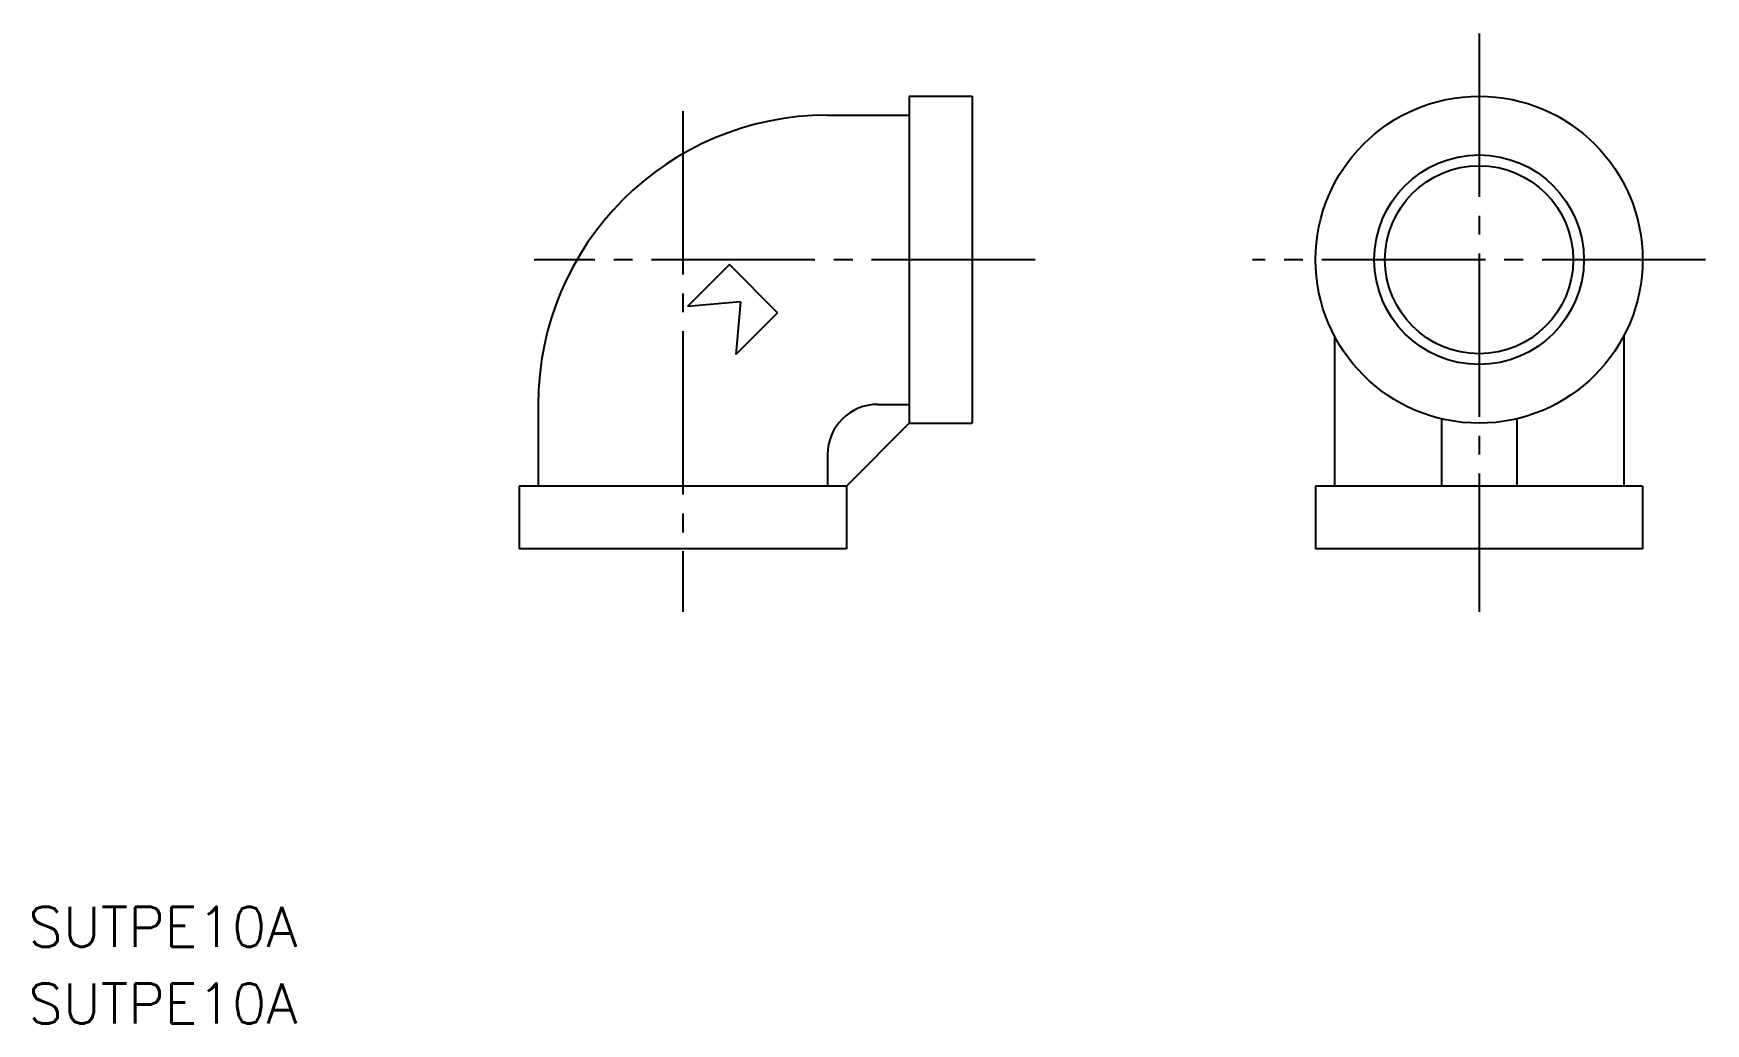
# Model space of a CAD drawing. Extents: x 47 to 180, y 162 to 240.
import ezdxf

# ---------------------------------------------------------------- set-up
doc = ezdxf.new("R2010")
doc.units = 0
doc.linetypes.add('CENTER', pattern=[17.5, 13, -1.5, 1.5, -1.5])
doc.layers.get('0').update_dxf_attribs({"linetype": 'CONTINUOUS'})
doc.layers.add('CENTER', color=1, linetype='CENTER')
doc.styles.get("Standard").update_dxf_attribs({"font": 'txt.shx', "bigfont": '@extfont2.shx'})

msp = doc.modelspace()

# ---------------------------------------------------------------- linework, layer by layer
at = {"color": 7, "linetype": 'CONTINUOUS'}
for p, q in [((116.76, 235.42), (116.76, 209.42)), ((116.76, 235.42), (121.76, 235.42)), ((121.76, 235.42), (121.76, 209.42)), ((110.26, 233.92), (116.76, 233.92)), ((102.46, 222.04), (99.14, 218.71)), ((106.29, 218.21), (102.46, 222.04)), ((103.33, 219.08), (99.14, 218.71)), ((103.33, 219.08), (102.96, 214.89)), ((106.29, 218.21), (102.96, 214.89)), ((150.55, 216.36), (150.55, 204.42)), ((173.55, 216.36), (173.55, 204.42)), ((87.26, 210.92), (87.26, 204.42)), ((114.26, 210.92), (116.76, 210.92)), ((116.76, 209.42), (111.76, 204.42)), ((116.76, 209.42), (121.76, 209.42)), ((159.05, 209.77), (159.05, 204.42)), ((165.05, 209.77), (165.05, 204.42)), ((110.26, 206.92), (110.26, 204.42)), ((111.76, 204.42), (85.76, 204.42)), ((85.76, 204.42), (85.76, 199.42)), ((111.76, 204.42), (111.76, 199.42)), ((175.05, 204.42), (149.05, 204.42)), ((149.05, 204.42), (149.05, 199.42)), ((175.05, 204.42), (175.05, 199.42)), ((111.76, 199.42), (85.76, 199.42)), ((175.05, 199.42), (149.05, 199.42))]:
    msp.add_line(p, q, dxfattribs=at)
for radius in [13, 8.33, 7.48]:
    msp.add_circle((162.05, 222.42), radius, dxfattribs=at)
for centre, radius in [((110.26, 210.92), 23), ((114.26, 206.92), 4)]:
    msp.add_arc(centre, radius, 90, 180, dxfattribs=at)
at = {"layer": 'CENTER', "color": 1, "linetype": 'CENTER'}
for p, q in [((162.05, 240.42), (162.05, 194.42)), ((98.76, 234.24), (98.76, 194.42)), ((126.76, 222.42), (86.94, 222.42)), ((180.05, 222.42), (144.05, 222.42))]:
    msp.add_line(p, q, dxfattribs=at)

# ---------------------------------------------------------------- texts
at = {"color": 7, "linetype": 'CONTINUOUS'}
for p in [(46.73, 167.77), (46.73, 161.67)]:
    msp.add_text('SUTPE10A', height=3.2, dxfattribs=at).set_placement(p)

doc.saveas('drawing.dxf')
